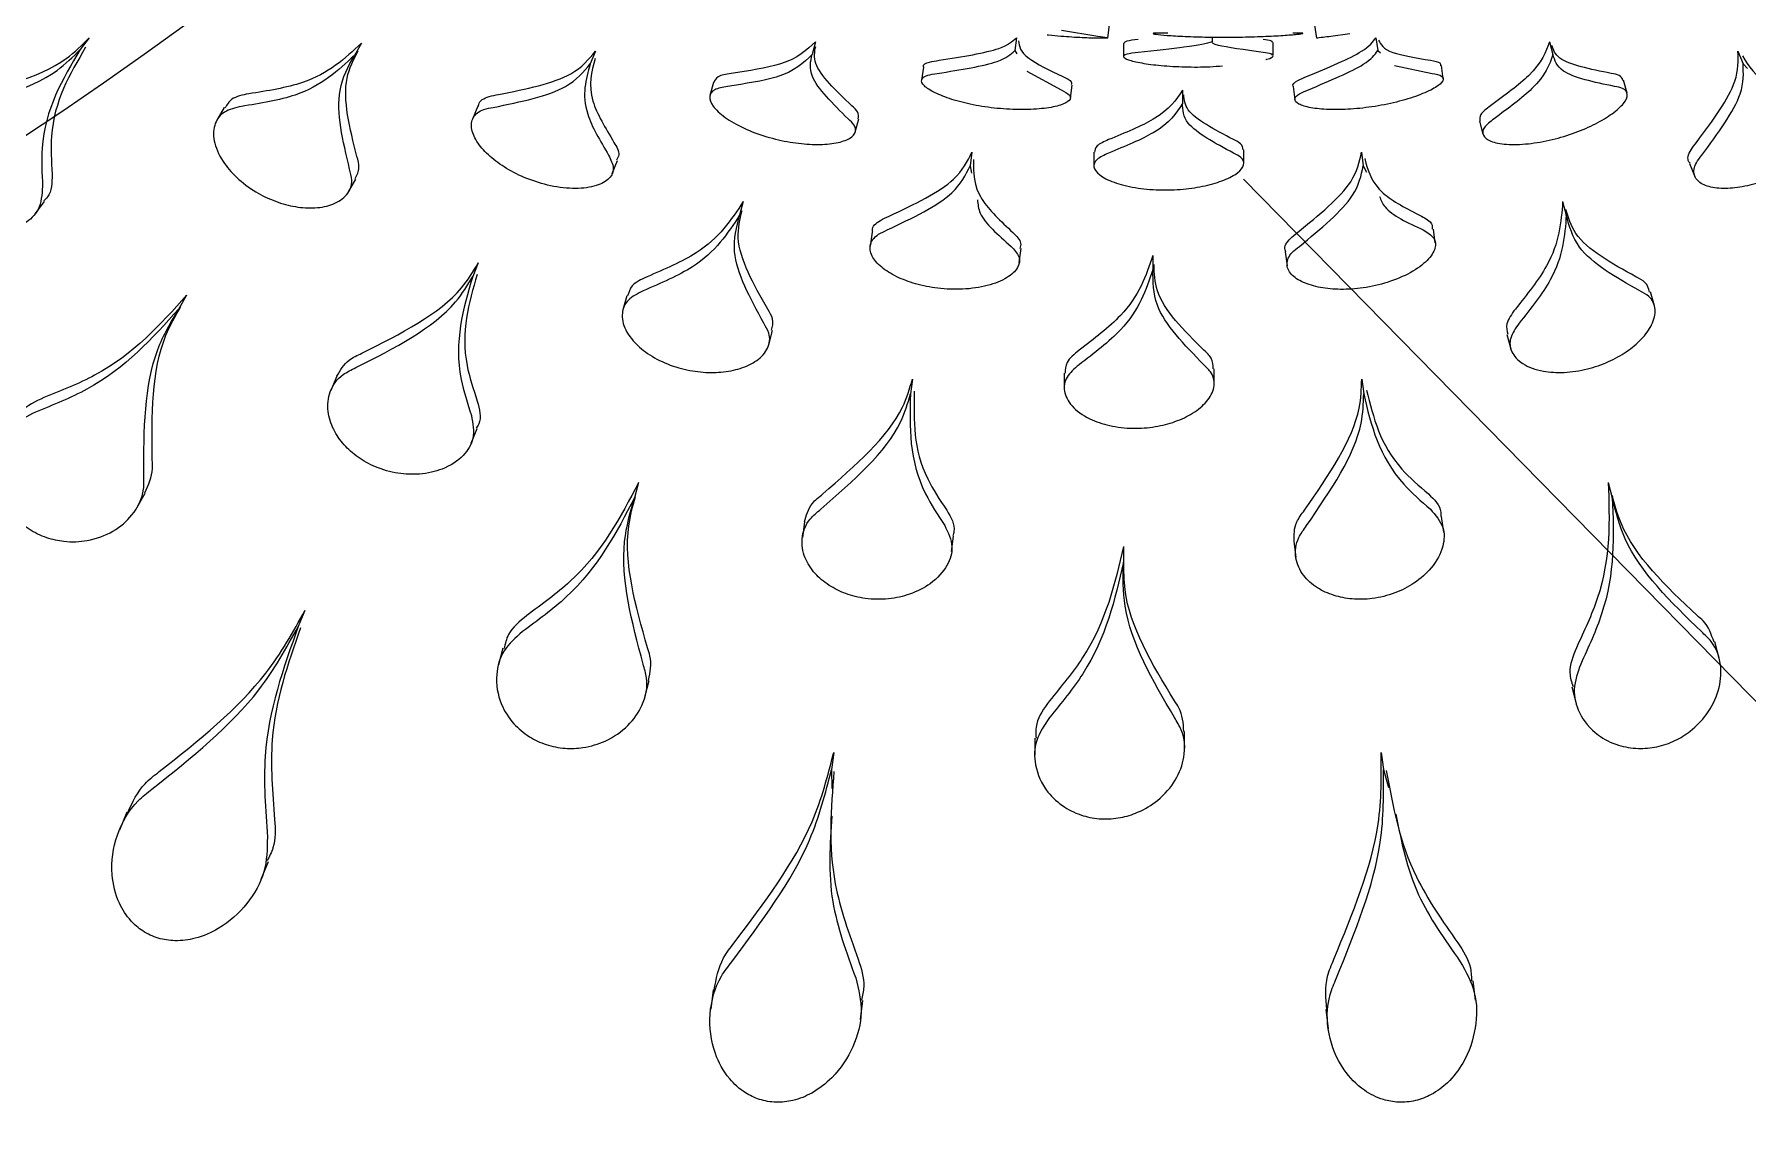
# Model space of a CAD drawing. Header units: millimetres. Extents: x 12325263 to 13848842, y -1463133 to 573208.
# Drawn here: x 12569517.42 to 12569539.27, y -847820.72 to -847806.75 of the extents above; entities that cross this region are included whole.
import ezdxf
from ezdxf.xclip import XClip

# ---------------------------------------------------------------- set-up
doc = ezdxf.new("R2010")
doc.units = ezdxf.units.MM
doc.header["$LTSCALE"] = 1000
doc.header["$XCLIPFRAME"] = 0
for name, color, linetype in [('fur202301', 252, 'Continuous'), ('WALL', 5, 'Continuous'), ('WALL-SHATCH', 8, 'Continuous'), ('建筑-楼板开洞', 251, 'Continuous')]:
    doc.layers.add(name, color=color, linetype=linetype)

# ---------------------------------------------------------------- blocks, each defined once
blk = doc.blocks.new('adgshg13-A$C7F010FC0')
at = {"layer": 'WALL-SHATCH'}
h = blk.add_hatch(color=256, dxfattribs=at)
h.dxf.hatch_style = 1
h.paths.add_polyline_path([(-60384.171, -16880.895), (-763.165, 197.479), (12587.619, -13153.304), (12587.619, -157996.02), (-162964.851, -188820.432), (-171262.381, -180522.901), (-171262.381, -31310.898), (-150707.191, -10755.708), (-131860.078, -7980.895), (-99162.381, -7980.895), (-99162.381, -4980.895), (-76620.428, -4980.895), (-70107.652, -16880.895)], flags=16)
h.paths.add_polyline_path([(-60091.229, -16380.895), (-646.877, 646.877), (12987.619, -12987.619), (12987.619, -158331.905), (-163100.584, -189250.384), (-171662.381, -180688.586), (-171662.381, -31145.213), (-150777.896, -10260.728), (-131896.687, -7480.895), (-99562.381, -7480.895), (-99562.381, -4580.895), (-76365.552, -4580.895), (-69907.506, -16380.895)])
blk = doc.blocks.new('A$C4C7A72D3')
at = {"layer": 'WALL', "color": 1}
blk.add_blockref('adgshg13-A$C7F010FC0', (210433.012, 205503.569), dxfattribs=at)
blk = doc.blocks.new('asdgag2019070515155847995')
at = {"color": 1}
for p, q in [((178.426, -418.08), (178.587, -418.014)), ((178.587, -418.014), (178.645, -417.957)), ((186.168, -418.318), (185.957, -418.375)), ((179.856, -418.698), (180.021, -418.629)), ((181.673, -419.143), (181.493, -419.192)), ((178.961, -419.492), (178.794, -419.537)), ((183.925, -419.733), (184.118, -419.681)), ((180.343, -420.314), (180.516, -420.268)), ((186.532, -420.199), (186.742, -420.142)), ((178.304, -420.482), (178.467, -420.438)), ((182.037, -421.024), (182.218, -420.976)), ((179.316, -421.375), (179.484, -421.33)), ((190.524, -421.424), (190.281, -421.456)), ((178.775, -421.836), (178.607, -421.858)), ((184.556, -421.831), (184.358, -421.857)), ((178.606, -422.457), (178.708, -421.977)), ((180.87, -421.938), (180.692, -421.962)), ((178.252, -422.694), (178.417, -422.672)), ((178.417, -422.672), (178.447, -422.638)), ((187.366, -422.628), (187.585, -422.599)), ((187.585, -422.599), (187.816, -422.534)), ((179.714, -422.879), (179.886, -422.856)), ((179.886, -422.856), (179.966, -422.814)), ((182.608, -422.876), (182.795, -422.851)), ((178.232, -423.268), (178.199, -423.028)), ((190.644, -423.335), (190.891, -423.303)), ((178.093, -423.476), (178.258, -423.454)), ((178.257, -423.449), (178.255, -423.45)), ((178.876, -423.75), (179.044, -423.728)), ((184.677, -423.742), (184.876, -423.716)), ((178.481, -424.003), (178.314, -424.003)), ((180.982, -423.851), (181.16, -423.827)), ((179.856, -424.38), (179.683, -424.38)), ((178.245, -424.783), (178.307, -424.783)), ((182.664, -424.757), (182.477, -424.757)), ((178.92, -425.161), (179.09, -425.161)), ((187.316, -425.134), (187.098, -425.134)), ((181.031, -425.538), (181.211, -425.538)), ((178.325, -425.913), (178.492, -425.913)), ((184.74, -425.915), (184.94, -425.915)), ((178.255, -426.112), (178.09, -426.09)), ((178.157, -426.702), (178.232, -426.24)), ((179.714, -426.291), (179.887, -426.291)), ((179.024, -426.59), (178.856, -426.568)), ((178.678, -427.144), (178.916, -426.708)), ((182.531, -426.668), (182.718, -426.668)), ((187.185, -427.045), (187.403, -427.045)), ((178.252, -427.278), (178.417, -427.299)), ((178.417, -427.299), (178.459, -427.275)), ((181.119, -427.243), (180.941, -427.22)), ((179.714, -427.847), (179.886, -427.87)), ((179.886, -427.87), (179.978, -427.85)), ((184.805, -428.105), (184.607, -428.079)), ((178.627, -428.465), (178.795, -428.487)), ((182.608, -428.605), (182.795, -428.629)), ((180.733, -429.119), (180.911, -429.143)), ((190.773, -429.267), (190.53, -429.235)), ((179.455, -429.333), (179.288, -429.288)), ((187.366, -429.608), (187.585, -429.636)), ((187.585, -429.636), (187.828, -429.634)), ((178.304, -429.839), (178.467, -429.883)), ((184.428, -429.982), (184.627, -430.008)), ((182.167, -430.436), (181.986, -430.387)), ((180.343, -430.762), (180.516, -430.808)), ((178.823, -431.141), (178.99, -431.186)), ((190.395, -431.144), (190.642, -431.176)), ((183.925, -432.097), (184.118, -432.149)), ((186.662, -432.015), (186.451, -431.959)), ((181.543, -432.247), (181.724, -432.295)), ((179.986, -432.432), (179.82, -432.363)), ((178.426, -432.646), (178.587, -432.712)), ((186.038, -433.826), (186.249, -433.883)), ((179.125, -434.144), (179.291, -434.212)), ((181.123, -434.139), (181.297, -434.211)), ((183.422, -434.23), (183.237, -434.154)), ((178.323, -435.63), (178.478, -435.719)), ((180.217, -435.793), (180.055, -435.7)), ((182.567, -435.944), (182.753, -436.021)), ((185.557, -436.35), (185.76, -436.434)), ((188.984, -436.908), (188.758, -436.814)), ((179.141, -437.379), (179.304, -437.472)), ((181.535, -437.858), (181.708, -437.958)), ((184.248, -438.495), (184.059, -438.385)), ((188.127, -438.621), (188.357, -438.716)), ((178.254, -439.1), (178.404, -439.215)), ((180.499, -439.791), (180.34, -439.67))]:
    blk.add_line(p, q, dxfattribs=at)
blk.add_open_spline([(141.688, -389.994), (141.522, -390.072), (140.258, -390.667), (138.035, -392.05), (135.059, -394.142), (132.291, -396.511), (129.736, -399.105), (127.418, -401.913), (125.353, -404.911), (123.557, -408.078), (122.043, -411.388), (120.824, -414.817), (119.908, -418.339), (119.302, -421.928), (119.011, -425.555), (119.038, -429.194), (119.381, -432.816), (120.038, -436.395), (121.004, -439.904), (122.272, -443.315), (123.833, -446.603), (125.674, -449.743), (127.781, -452.711), (130.139, -455.484), (132.73, -458.043), (135.533, -460.366), (138.529, -462.437), (141.693, -464.24), (145.003, -465.761), (148.432, -466.989), (151.956, -467.914), (155.546, -468.529), (159.177, -468.83), (162.821, -468.814), (166.449, -468.482), (170.034, -467.835), (173.55, -466.879), (176.969, -465.622), (180.266, -464.072), (183.415, -462.241), (186.392, -460.144), (189.176, -457.795), (191.744, -455.214), (194.078, -452.419), (196.159, -449.433), (197.973, -446.276), (199.504, -442.974), (200.742, -439.552), (201.678, -436.035), (202.303, -432.45), (202.614, -428.824), (202.608, -425.185), (202.285, -421.561), (201.648, -417.978), (200.7, -414.464), (199.451, -411.046), (197.909, -407.75), (196.085, -404.6), (193.994, -401.62), (191.651, -398.834), (189.074, -396.262), (186.285, -393.92), (183.295, -391.846), (180.783, -390.344), (179.228, -389.639), (178.777, -389.435)], degree=3, knots=[0, 0, 0, 0, 0.002464, 0.018712, 0.034959, 0.051206, 0.067452, 0.083698, 0.099943, 0.116187, 0.132431, 0.148674, 0.164917, 0.181159, 0.197401, 0.213642, 0.229884, 0.246125, 0.262366, 0.278608, 0.29485, 0.311092, 0.327334, 0.343577, 0.359821, 0.376065, 0.39231, 0.408556, 0.424802, 0.441049, 0.457296, 0.473544, 0.489792, 0.506041, 0.52229, 0.538538, 0.554787, 0.571035, 0.587284, 0.603532, 0.619779, 0.636026, 0.652272, 0.668518, 0.684763, 0.701007, 0.717251, 0.733494, 0.749737, 0.765979, 0.782221, 0.798462, 0.814704, 0.830945, 0.847186, 0.863428, 0.87967, 0.895912, 0.912154, 0.928397, 0.944641, 0.960885, 0.97713, 0.993376, 1, 1, 1, 1])
for points, knots in [([(142.472, -395.446), (142.364, -395.767), (141.931, -397.054), (141.704, -399.351), (141.761, -402.309), (142.343, -405.224), (143.39, -408.044), (144.99, -410.821), (147.247, -413.513), (150.185, -415.885), (153.531, -417.662), (156.753, -418.665), (159.558, -419.098), (162.063, -419.165), (164.425, -418.953), (166.865, -418.445), (169.484, -417.528), (172.236, -416.059), (174.866, -413.975), (177.05, -411.398), (178.556, -408.732), (179.476, -406.074), (179.899, -403.492), (179.94, -401.112), (179.681, -399.687), (179.563, -399.042)], [0, 0, 0, 0, 0.015214, 0.060977, 0.104986, 0.149309, 0.193678, 0.24012, 0.291901, 0.349755, 0.407596, 0.456922, 0.497367, 0.53196, 0.566718, 0.602097, 0.642973, 0.690731, 0.743898, 0.795877, 0.844688, 0.889455, 0.930669, 0.968591, 1, 1, 1, 1]), ([(179.141, -417.068), (179.156, -417.011), (179.187, -416.896), (179.313, -416.85), (179.485, -416.905), (179.688, -417.07), (179.883, -417.321), (180.035, -417.61), (180.133, -417.895), (180.178, -418.159), (180.174, -418.39), (180.116, -418.566), (180.006, -418.655), (179.876, -418.636), (179.784, -418.565), (179.751, -418.54)], [0, 0, 0, 0, 0.08269, 0.165294, 0.251568, 0.338712, 0.420978, 0.494896, 0.562755, 0.629952, 0.701267, 0.779413, 0.864084, 0.951518, 1, 1, 1, 1]), ([(178.484, -418.023), (178.616, -417.944), (178.847, -417.806), (178.937, -417.338), (178.976, -417.137)], [0, 0, 0, 0, 0.570351, 1, 1, 1, 1]), ([(179.587, -418.608), (179.308, -418.401), (178.849, -418.061), (178.546, -418.075), (178.426, -418.08)], [0, 0, 0, 0, 0.60682, 1, 1, 1, 1]), ([(179.751, -418.54), (179.472, -418.334), (179.011, -417.994), (178.706, -418.008), (178.587, -418.014)], [0, 0, 0, 0, 0.607146, 1, 1, 1, 1]), ([(186.239, -420.084), (186.347, -420.122), (186.561, -420.197), (186.88, -420.116), (187.131, -419.915), (187.279, -419.632), (187.326, -419.366), (187.304, -419.112), (187.224, -418.879), (187.083, -418.655), (186.864, -418.448), (186.575, -418.309), (186.249, -418.279), (185.99, -418.366), (185.867, -418.501), (185.826, -418.545)], [0, 0, 0, 0, 0.098479, 0.195709, 0.307327, 0.381692, 0.439818, 0.489234, 0.538746, 0.586653, 0.65371, 0.743395, 0.835237, 0.94536, 1, 1, 1, 1]), ([(185.826, -418.545), (185.448, -418.935), (184.918, -419.48), (184.296, -419.636), (184.118, -419.681)], [0, 0, 0, 0, 0.714656, 1, 1, 1, 1]), ([(185.96, -418.384), (185.863, -418.418), (185.734, -418.462), (185.642, -418.573), (185.62, -418.601)], [0, 0, 0, 0, 0.756393, 1, 1, 1, 1]), ([(179.853, -418.69), (179.847, -418.695), (179.805, -418.733), (179.709, -418.702), (179.619, -418.633), (179.587, -418.608)], [0, 0, 0, 0, 0.088414, 0.673919, 1, 1, 1, 1]), ([(185.62, -418.601), (185.245, -418.997), (184.77, -419.499), (184.21, -419.649), (184.091, -419.68)], [0, 0, 0, 0, 0.788116, 1, 1, 1, 1]), ([(181.496, -419.205), (181.451, -419.217), (181.37, -419.241), (181.322, -419.336), (181.301, -419.379)], [0, 0, 0, 0, 0.545731, 1, 1, 1, 1]), ([(181.893, -420.869), (181.957, -420.914), (182.084, -421.002), (182.265, -420.979), (182.418, -420.841), (182.511, -420.597), (182.531, -420.3), (182.487, -420.004), (182.39, -419.726), (182.257, -419.488), (182.092, -419.294), (181.903, -419.159), (181.709, -419.117), (181.561, -419.18), (181.503, -419.289), (181.48, -419.331)], [0, 0, 0, 0, 0.08588, 0.171606, 0.263059, 0.354641, 0.424296, 0.494216, 0.557553, 0.619915, 0.687434, 0.764042, 0.850534, 0.942861, 1, 1, 1, 1]), ([(181.301, -419.379), (181.13, -419.69), (180.883, -420.141), (180.546, -420.242), (180.441, -420.273)], [0, 0, 0, 0, 0.688831, 1, 1, 1, 1]), ([(181.48, -419.331), (181.307, -419.637), (181.03, -420.126), (180.656, -420.229), (180.516, -420.268)], [0, 0, 0, 0, 0.62675, 1, 1, 1, 1]), ([(178.874, -419.651), (178.819, -419.914), (178.726, -420.358), (178.542, -420.415), (178.467, -420.438)], [0, 0, 0, 0, 0.591664, 1, 1, 1, 1]), ([(178.796, -419.545), (178.772, -419.555), (178.728, -419.572), (178.714, -419.657), (178.707, -419.695)], [0, 0, 0, 0, 0.550748, 1, 1, 1, 1]), ([(179.287, -421.189), (179.325, -421.238), (179.401, -421.334), (179.501, -421.342), (179.578, -421.246), (179.618, -421.044), (179.613, -420.765), (179.559, -420.453), (179.467, -420.151), (179.35, -419.884), (179.218, -419.667), (179.085, -419.521), (178.971, -419.472), (178.898, -419.522), (178.881, -419.614), (178.874, -419.651)], [0, 0, 0, 0, 0.080152, 0.160279, 0.242458, 0.325711, 0.406895, 0.483426, 0.555818, 0.627239, 0.701086, 0.779244, 0.861237, 0.944484, 1, 1, 1, 1]), ([(184.118, -419.681), (184.599, -419.663), (185.271, -419.638), (186.024, -419.985), (186.239, -420.084)], [0, 0, 0, 0, 0.7143644, 1, 1, 1, 1]), ([(178.707, -419.695), (178.654, -419.963), (178.572, -420.373), (178.407, -420.432), (178.35, -420.452)], [0, 0, 0, 0, 0.65058, 1, 1, 1, 1]), ([(183.925, -419.733), (184.403, -419.716), (185.072, -419.692), (185.82, -420.04), (186.032, -420.139)], [0, 0, 0, 0, 0.716107, 1, 1, 1, 1]), ([(180.343, -420.314), (180.604, -420.334), (181.021, -420.366), (181.526, -420.768), (181.713, -420.917)], [0, 0, 0, 0, 0.628118, 1, 1, 1, 1]), ([(180.516, -420.268), (180.779, -420.287), (181.198, -420.319), (181.705, -420.72), (181.893, -420.869)], [0, 0, 0, 0, 0.628631, 1, 1, 1, 1]), ([(186.032, -420.139), (186.141, -420.182), (186.312, -420.251), (186.47, -420.201), (186.528, -420.182)], [0, 0, 0, 0, 0.630854, 1, 1, 1, 1]), ([(178.304, -420.482), (178.436, -420.529), (178.66, -420.608), (178.987, -421.052), (179.12, -421.234)], [0, 0, 0, 0, 0.591248, 1, 1, 1, 1]), ([(178.467, -420.438), (178.6, -420.485), (178.825, -420.564), (179.153, -421.008), (179.287, -421.189)], [0, 0, 0, 0, 0.591371, 1, 1, 1, 1]), ([(181.713, -420.917), (181.777, -420.964), (181.89, -421.047), (181.991, -421.024), (182.034, -421.014)], [0, 0, 0, 0, 0.566634, 1, 1, 1, 1]), ([(179.12, -421.234), (179.159, -421.284), (179.23, -421.378), (179.288, -421.371), (179.315, -421.368)], [0, 0, 0, 0, 0.539309, 1, 1, 1, 1]), ([(190.035, -421.619), (190.163, -421.548), (190.422, -421.403), (190.877, -421.405), (191.276, -421.534), (191.566, -421.751), (191.73, -421.968), (191.817, -422.189), (191.836, -422.405), (191.794, -422.635), (191.662, -422.89), (191.379, -423.157), (190.955, -423.324), (190.544, -423.325), (190.313, -423.228), (190.243, -423.199)], [0, 0, 0, 0, 0.1086374, 0.2193948, 0.3284505, 0.3953945, 0.4456827, 0.4855959, 0.5256513, 0.5631135, 0.6185077, 0.7015304, 0.8226565, 0.9465789, 1, 1, 1, 1]), ([(188.154, -422.439), (188.501, -422.372), (189.15, -422.245), (189.753, -421.818), (190.035, -421.619)], [0, 0, 0, 0, 0.534175, 1, 1, 1, 1]), ([(189.794, -421.651), (189.896, -421.584), (190.047, -421.483), (190.225, -421.477), (190.283, -421.475)], [0, 0, 0, 0, 0.673344, 1, 1, 1, 1]), ([(178.708, -421.977), (178.717, -421.93), (178.737, -421.836), (178.801, -421.827), (178.884, -421.919), (178.978, -422.114), (179.066, -422.386), (179.132, -422.701), (179.168, -423.018), (179.173, -423.305), (179.149, -423.539), (179.101, -423.694), (179.038, -423.747), (178.973, -423.696), (178.933, -423.597), (178.916, -423.556)], [0, 0, 0, 0, 0.078792, 0.157597, 0.237503, 0.318356, 0.39851, 0.476219, 0.551344, 0.625653, 0.701383, 0.779723, 0.860147, 0.940927, 1, 1, 1, 1]), ([(184.266, -422), (184.34, -421.935), (184.478, -421.814), (184.746, -421.825), (184.997, -421.954), (185.204, -422.182), (185.342, -422.448), (185.413, -422.729), (185.418, -423.002), (185.369, -423.245), (185.267, -423.462), (185.105, -423.64), (184.883, -423.737), (184.659, -423.715), (184.525, -423.616), (184.474, -423.58)], [0, 0, 0, 0, 0.104671, 0.195547, 0.296449, 0.373768, 0.437178, 0.500911, 0.557134, 0.612971, 0.675766, 0.750726, 0.840256, 0.940354, 1, 1, 1, 1]), ([(187.595, -422.563), (188.055, -422.478), (188.813, -422.338), (189.517, -421.845), (189.794, -421.651)], [0, 0, 0, 0, 0.606656, 1, 1, 1, 1]), ([(178.282, -422.66), (178.338, -422.634), (178.442, -422.586), (178.509, -422.184), (178.54, -421.999)], [0, 0, 0, 0, 0.539822, 1, 1, 1, 1]), ([(178.54, -421.999), (178.549, -421.948), (178.562, -421.869), (178.596, -421.871), (178.609, -421.872)], [0, 0, 0, 0, 0.641604, 1, 1, 1, 1]), ([(180.528, -422.115), (180.557, -422.059), (180.602, -421.975), (180.671, -421.976), (180.694, -421.976)], [0, 0, 0, 0, 0.665311, 1, 1, 1, 1]), ([(180.704, -422.091), (180.735, -422.04), (180.798, -421.938), (180.937, -421.926), (181.093, -422.024), (181.251, -422.237), (181.376, -422.53), (181.449, -422.848), (181.469, -423.149), (181.443, -423.415), (181.376, -423.637), (181.271, -423.792), (181.137, -423.848), (181.011, -423.796), (180.938, -423.704), (180.913, -423.671)], [0, 0, 0, 0, 0.08269, 0.165294, 0.251568, 0.338712, 0.420978, 0.494896, 0.562755, 0.629952, 0.701267, 0.779413, 0.864084, 0.951518, 1, 1, 1, 1]), ([(182.746, -422.814), (183.095, -422.728), (183.565, -422.612), (183.966, -422.146), (184.07, -422.026)], [0, 0, 0, 0, 0.742598, 1, 1, 1, 1]), ([(182.795, -422.851), (183.194, -422.756), (183.715, -422.63), (184.161, -422.12), (184.266, -422)], [0, 0, 0, 0, 0.7651451, 1, 1, 1, 1]), ([(184.07, -422.026), (184.141, -421.952), (184.227, -421.861), (184.34, -421.868), (184.359, -421.869)], [0, 0, 0, 0, 0.826344, 1, 1, 1, 1]), ([(179.794, -422.837), (179.946, -422.796), (180.216, -422.724), (180.433, -422.299), (180.528, -422.115)], [0, 0, 0, 0, 0.5673543, 1, 1, 1, 1]), ([(180.276, -422.649), (180.322, -422.631), (180.482, -422.567), (180.612, -422.29), (180.704, -422.091)], [0, 0, 0, 0, 0.2843753, 1, 1, 1, 1]), ([(178.748, -423.578), (178.633, -423.301), (178.435, -422.827), (178.306, -422.733), (178.252, -422.694)], [0, 0, 0, 0, 0.583115, 1, 1, 1, 1]), ([(178.916, -423.556), (178.8, -423.279), (178.601, -422.805), (178.471, -422.711), (178.417, -422.672)], [0, 0, 0, 0, 0.5831727, 1, 1, 1, 1]), ([(190.003, -423.23), (189.419, -422.99), (188.512, -422.617), (187.668, -422.625), (187.366, -422.628)], [0, 0, 0, 0, 0.6431503, 1, 1, 1, 1]), ([(190.243, -423.199), (189.657, -422.96), (188.743, -422.588), (187.891, -422.596), (187.585, -422.599)], [0, 0, 0, 0, 0.640533, 1, 1, 1, 1]), ([(180.736, -423.694), (180.513, -423.421), (180.146, -422.972), (179.836, -422.905), (179.714, -422.879)], [0, 0, 0, 0, 0.60682, 1, 1, 1, 1]), ([(180.913, -423.671), (180.689, -423.398), (180.32, -422.949), (180.009, -422.883), (179.886, -422.856)], [0, 0, 0, 0, 0.607146, 1, 1, 1, 1]), ([(184.278, -423.605), (183.831, -423.297), (183.249, -422.896), (182.729, -422.88), (182.608, -422.876)], [0, 0, 0, 0, 0.766762, 1, 1, 1, 1]), ([(184.474, -423.58), (184.026, -423.272), (183.44, -422.871), (182.918, -422.855), (182.795, -422.851)], [0, 0, 0, 0, 0.765523, 1, 1, 1, 1]), ([(178.255, -423.45), (178.252, -423.43), (178.247, -423.398), (178.236, -423.304), (178.232, -423.268)], [0, 0, 0, 0, 0.625764, 1, 1, 1, 1]), ([(190.643, -423.322), (190.501, -423.334), (190.285, -423.353), (190.075, -423.262), (190.003, -423.23)], [0, 0, 0, 0, 0.653021, 1, 1, 1, 1]), ([(178.875, -423.745), (178.873, -423.747), (178.85, -423.768), (178.805, -423.713), (178.765, -423.618), (178.748, -423.578)], [0, 0, 0, 0, 0.056038, 0.601056, 1, 1, 1, 1]), ([(178.193, -425.348), (178.193, -425.404), (178.192, -425.514), (178.199, -425.553), (178.211, -425.488), (178.226, -425.319), (178.24, -425.067), (178.247, -424.761), (178.246, -424.434), (178.237, -424.124), (178.223, -423.866), (178.208, -423.687), (178.197, -423.61), (178.192, -423.636), (178.193, -423.719), (178.193, -423.755)], [0, 0, 0, 0, 0.078134, 0.156328, 0.234519, 0.312833, 0.391262, 0.469619, 0.547767, 0.625817, 0.704, 0.782382, 0.860802, 0.93909, 1, 1, 1, 1]), ([(180.981, -423.842), (180.974, -423.846), (180.921, -423.872), (180.833, -423.816), (180.761, -423.726), (180.736, -423.694)], [0, 0, 0, 0, 0.093776, 0.675837, 1, 1, 1, 1]), ([(184.676, -423.739), (184.593, -423.739), (184.457, -423.741), (184.328, -423.643), (184.278, -423.605)], [0, 0, 0, 0, 0.616376, 1, 1, 1, 1]), ([(178.314, -424.012), (178.306, -424.014), (178.289, -424.017), (178.28, -424.094), (178.275, -424.133)], [0, 0, 0, 0, 0.500813, 1, 1, 1, 1]), ([(178.481, -424.012), (178.473, -424.014), (178.456, -424.017), (178.446, -424.094), (178.441, -424.133)], [0, 0, 0, 0, 0.500987, 1, 1, 1, 1]), ([(178.53, -424.1), (178.529, -424.095), (178.514, -424.028), (178.5, -424.016), (178.488, -424.005)], [0, 0, 0, 0, 0.082448, 1, 1, 1, 1]), ([(178.441, -424.133), (178.408, -424.367), (178.351, -424.772), (178.32, -424.78), (178.307, -424.783)], [0, 0, 0, 0, 0.577581, 1, 1, 1, 1]), ([(179.683, -424.389), (179.656, -424.392), (179.607, -424.397), (179.569, -424.475), (179.552, -424.51)], [0, 0, 0, 0, 0.549157, 1, 1, 1, 1]), ([(179.724, -426.103), (179.75, -426.159), (179.802, -426.272), (179.901, -426.307), (180.004, -426.235), (180.1, -426.05), (180.169, -425.78), (180.2, -425.465), (180.189, -425.15), (180.143, -424.86), (180.069, -424.617), (179.975, -424.441), (179.872, -424.363), (179.785, -424.392), (179.742, -424.476), (179.724, -424.51)], [0, 0, 0, 0, 0.080152, 0.160279, 0.242458, 0.325711, 0.406895, 0.483426, 0.555818, 0.627239, 0.701086, 0.779244, 0.861237, 0.944484, 1, 1, 1, 1]), ([(178.441, -425.725), (178.448, -425.781), (178.461, -425.892), (178.494, -425.93), (178.534, -425.865), (178.576, -425.695), (178.61, -425.441), (178.627, -425.135), (178.627, -424.856), (178.615, -424.704), (178.611, -424.651)], [0, 0, 0, 0, 0.13243, 0.264936, 0.398043, 0.532171, 0.666447, 0.799343, 0.930273, 1, 1, 1, 1]), ([(179.552, -424.51), (179.424, -424.754), (179.229, -425.127), (179.043, -425.139), (178.979, -425.144)], [0, 0, 0, 0, 0.65288, 1, 1, 1, 1]), ([(179.724, -424.51), (179.596, -424.749), (179.379, -425.152), (179.173, -425.158), (179.09, -425.161)], [0, 0, 0, 0, 0.591664, 1, 1, 1, 1]), ([(178.307, -424.783), (178.327, -424.861), (178.361, -424.995), (178.417, -425.508), (178.441, -425.725)], [0, 0, 0, 0, 0.577503, 1, 1, 1, 1]), ([(182.237, -424.887), (181.984, -425.143), (181.619, -425.512), (181.256, -425.521), (181.144, -425.524)], [0, 0, 0, 0, 0.69127, 1, 1, 1, 1]), ([(182.423, -424.887), (182.168, -425.138), (181.763, -425.537), (181.361, -425.538), (181.211, -425.538)], [0, 0, 0, 0, 0.62675, 1, 1, 1, 1]), ([(182.477, -424.771), (182.429, -424.771), (182.343, -424.772), (182.27, -424.851), (182.237, -424.887)], [0, 0, 0, 0, 0.544107, 1, 1, 1, 1]), ([(182.423, -426.48), (182.474, -426.539), (182.577, -426.658), (182.763, -426.684), (182.952, -426.591), (183.108, -426.379), (183.207, -426.097), (183.242, -425.801), (183.22, -425.507), (183.151, -425.242), (183.04, -425.012), (182.888, -424.832), (182.708, -424.741), (182.544, -424.763), (182.456, -424.853), (182.423, -424.887)], [0, 0, 0, 0, 0.08588, 0.171606, 0.263059, 0.354641, 0.424296, 0.494216, 0.557553, 0.619915, 0.687434, 0.764042, 0.850534, 0.942861, 1, 1, 1, 1]), ([(186.922, -426.857), (187.018, -426.922), (187.209, -427.051), (187.543, -427.055), (187.843, -426.927), (188.062, -426.692), (188.179, -426.447), (188.224, -426.196), (188.207, -425.951), (188.127, -425.698), (187.967, -425.441), (187.72, -425.231), (187.408, -425.118), (187.13, -425.134), (186.974, -425.232), (186.922, -425.264)], [0, 0, 0, 0, 0.098479, 0.195709, 0.307327, 0.381692, 0.439818, 0.489234, 0.538746, 0.586653, 0.65371, 0.743395, 0.835237, 0.94536, 1, 1, 1, 1]), ([(178.92, -425.161), (179.044, -425.241), (179.254, -425.377), (179.466, -425.892), (179.552, -426.103)], [0, 0, 0, 0, 0.591248, 1, 1, 1, 1]), ([(179.09, -425.161), (179.214, -425.241), (179.425, -425.377), (179.637, -425.892), (179.724, -426.103)], [0, 0, 0, 0, 0.591371, 1, 1, 1, 1]), ([(186.708, -425.264), (186.235, -425.549), (185.637, -425.91), (185.047, -425.908), (184.924, -425.908)], [0, 0, 0, 0, 0.790906, 1, 1, 1, 1]), ([(186.922, -425.264), (186.447, -425.542), (185.782, -425.93), (185.127, -425.918), (184.94, -425.915)], [0, 0, 0, 0, 0.714656, 1, 1, 1, 1]), ([(187.098, -425.144), (186.994, -425.151), (186.857, -425.161), (186.737, -425.244), (186.708, -425.264)], [0, 0, 0, 0, 0.755529, 1, 1, 1, 1]), ([(181.031, -425.538), (181.287, -425.626), (181.695, -425.766), (182.09, -426.287), (182.237, -426.48)], [0, 0, 0, 0, 0.628118, 1, 1, 1, 1]), ([(181.211, -425.538), (181.468, -425.626), (181.878, -425.767), (182.275, -426.287), (182.423, -426.48)], [0, 0, 0, 0, 0.628631, 1, 1, 1, 1]), ([(178.275, -425.725), (178.281, -425.783), (178.293, -425.891), (178.315, -425.903), (178.325, -425.908)], [0, 0, 0, 0, 0.527354, 1, 1, 1, 1]), ([(184.74, -425.915), (185.216, -426.024), (185.881, -426.175), (186.525, -426.706), (186.708, -426.857)], [0, 0, 0, 0, 0.716107, 1, 1, 1, 1]), ([(184.94, -425.915), (185.419, -426.023), (186.088, -426.175), (186.737, -426.706), (186.922, -426.857)], [0, 0, 0, 0, 0.714364, 1, 1, 1, 1]), ([(178.255, -426.112), (178.257, -426.124), (178.261, -426.148), (178.26, -426.315), (178.247, -426.561), (178.232, -426.767), (178.218, -426.881), (178.218, -426.887)], [0, 0, 0, 0, 0.245731, 0.491589, 0.738074, 0.984815, 1, 1, 1, 1]), ([(178.232, -426.24), (178.239, -426.195), (178.249, -426.121), (178.253, -426.115), (178.255, -426.112)], [0, 0, 0, 0, 0.625691, 1, 1, 1, 1]), ([(179.552, -426.103), (179.578, -426.161), (179.625, -426.271), (179.686, -426.28), (179.714, -426.284)], [0, 0, 0, 0, 0.537726, 1, 1, 1, 1]), ([(178.916, -426.708), (178.939, -426.665), (178.984, -426.579), (179.053, -426.588), (179.114, -426.699), (179.158, -426.912), (179.175, -427.198), (179.159, -427.52), (179.112, -427.835), (179.04, -428.114), (178.954, -428.332), (178.863, -428.47), (178.784, -428.504), (178.73, -428.437), (178.714, -428.331), (178.708, -428.287)], [0, 0, 0, 0, 0.078792, 0.157597, 0.237503, 0.318356, 0.39851, 0.476219, 0.551344, 0.625653, 0.701383, 0.779723, 0.860147, 0.940927, 1, 1, 1, 1]), ([(178.748, -426.686), (178.771, -426.639), (178.807, -426.566), (178.842, -426.577), (178.854, -426.581)], [0, 0, 0, 0, 0.641604, 1, 1, 1, 1]), ([(182.237, -426.48), (182.288, -426.542), (182.378, -426.652), (182.484, -426.656), (182.531, -426.657)], [0, 0, 0, 0, 0.56495, 1, 1, 1, 1]), ([(178.293, -427.253), (178.361, -427.243), (178.486, -427.226), (178.666, -426.856), (178.748, -426.686)], [0, 0, 0, 0, 0.539822, 1, 1, 1, 1]), ([(186.708, -426.857), (186.803, -426.927), (186.955, -427.038), (187.123, -427.031), (187.185, -427.028)], [0, 0, 0, 0, 0.628944, 1, 1, 1, 1]), ([(178.54, -428.265), (178.494, -427.967), (178.413, -427.456), (178.3, -427.33), (178.252, -427.278)], [0, 0, 0, 0, 0.583115, 1, 1, 1, 1]), ([(178.708, -428.287), (178.66, -427.989), (178.58, -427.478), (178.465, -427.352), (178.417, -427.299)], [0, 0, 0, 0, 0.583173, 1, 1, 1, 1]), ([(180.913, -427.347), (180.957, -427.306), (181.047, -427.223), (181.189, -427.249), (181.32, -427.385), (181.42, -427.631), (181.468, -427.947), (181.457, -428.274), (181.397, -428.569), (181.302, -428.819), (181.177, -429.015), (181.031, -429.138), (180.882, -429.157), (180.77, -429.074), (180.722, -428.965), (180.704, -428.926)], [0, 0, 0, 0, 0.08269, 0.165294, 0.251568, 0.338712, 0.420978, 0.494896, 0.562755, 0.629952, 0.701267, 0.779413, 0.864084, 0.951518, 1, 1, 1, 1]), ([(180.736, -427.324), (180.78, -427.278), (180.848, -427.209), (180.916, -427.228), (180.939, -427.234)], [0, 0, 0, 0, 0.665311, 1, 1, 1, 1]), ([(179.806, -427.827), (179.971, -427.828), (180.262, -427.83), (180.593, -427.477), (180.736, -427.324)], [0, 0, 0, 0, 0.5673543, 1, 1, 1, 1]), ([(180.321, -427.775), (180.376, -427.77), (180.559, -427.751), (180.767, -427.513), (180.913, -427.347)], [0, 0, 0, 0, 0.3012421, 1, 1, 1, 1]), ([(180.528, -428.903), (180.376, -428.581), (180.126, -428.051), (179.83, -427.905), (179.714, -427.847)], [0, 0, 0, 0, 0.60682, 1, 1, 1, 1]), ([(180.704, -428.926), (180.551, -428.604), (180.3, -428.074), (180.003, -427.927), (179.886, -427.87)], [0, 0, 0, 0, 0.607146, 1, 1, 1, 1]), ([(182.761, -428.581), (183.129, -428.589), (183.625, -428.6), (184.144, -428.256), (184.278, -428.167)], [0, 0, 0, 0, 0.742598, 1, 1, 1, 1]), ([(184.474, -428.193), (184.565, -428.149), (184.733, -428.068), (184.994, -428.149), (185.207, -428.338), (185.352, -428.613), (185.418, -428.905), (185.415, -429.196), (185.348, -429.46), (185.236, -429.682), (185.079, -429.865), (184.872, -429.995), (184.629, -430.031), (184.414, -429.951), (184.306, -429.821), (184.266, -429.772)], [0, 0, 0, 0, 0.104671, 0.195547, 0.296449, 0.373768, 0.437178, 0.500911, 0.557134, 0.612971, 0.675766, 0.750726, 0.840256, 0.940354, 1, 1, 1, 1]), ([(184.278, -428.167), (184.368, -428.113), (184.477, -428.049), (184.586, -428.084), (184.605, -428.09)], [0, 0, 0, 0, 0.826344, 1, 1, 1, 1]), ([(178.628, -428.46), (178.625, -428.461), (178.596, -428.476), (178.563, -428.41), (178.547, -428.308), (178.54, -428.265)], [0, 0, 0, 0, 0.056038, 0.601056, 1, 1, 1, 1]), ([(182.795, -428.629), (183.215, -428.641), (183.765, -428.657), (184.339, -428.281), (184.474, -428.193)], [0, 0, 0, 0, 0.765145, 1, 1, 1, 1]), ([(184.07, -429.746), (183.709, -429.332), (183.238, -428.792), (182.727, -428.64), (182.608, -428.605)], [0, 0, 0, 0, 0.766762, 1, 1, 1, 1]), ([(184.266, -429.772), (183.904, -429.358), (183.43, -428.817), (182.916, -428.665), (182.795, -428.629)], [0, 0, 0, 0, 0.7655235, 1, 1, 1, 1]), ([(180.734, -429.111), (180.726, -429.113), (180.666, -429.124), (180.593, -429.047), (180.545, -428.941), (180.528, -428.903)], [0, 0, 0, 0, 0.093776, 0.675837, 1, 1, 1, 1]), ([(190.003, -429.297), (190.12, -429.258), (190.293, -429.2), (190.47, -429.241), (190.527, -429.254)], [0, 0, 0, 0, 0.673344, 1, 1, 1, 1]), ([(190.243, -429.328), (190.387, -429.292), (190.679, -429.22), (191.123, -429.34), (191.48, -429.569), (191.706, -429.854), (191.811, -430.106), (191.838, -430.342), (191.801, -430.556), (191.699, -430.766), (191.503, -430.979), (191.157, -431.162), (190.699, -431.214), (190.297, -431.108), (190.095, -430.954), (190.035, -430.907)], [0, 0, 0, 0, 0.108637, 0.219395, 0.32845, 0.395395, 0.445683, 0.485596, 0.525651, 0.563113, 0.618508, 0.70153, 0.822656, 0.946579, 1, 1, 1, 1]), ([(179.12, -429.379), (178.927, -429.58), (178.629, -429.889), (178.434, -429.851), (178.366, -429.838)], [0, 0, 0, 0, 0.65058, 1, 1, 1, 1]), ([(179.287, -429.423), (179.094, -429.62), (178.768, -429.952), (178.554, -429.903), (178.467, -429.883)], [0, 0, 0, 0, 0.591664, 1, 1, 1, 1]), ([(178.874, -430.962), (178.885, -431.023), (178.909, -431.146), (179, -431.206), (179.123, -431.163), (179.268, -431.01), (179.408, -430.767), (179.519, -430.471), (179.59, -430.164), (179.62, -429.873), (179.608, -429.618), (179.558, -429.423), (179.475, -429.321), (179.379, -429.326), (179.313, -429.395), (179.287, -429.423)], [0, 0, 0, 0, 0.080152, 0.160279, 0.242458, 0.325711, 0.406895, 0.483426, 0.555818, 0.627239, 0.701086, 0.779244, 0.861237, 0.944484, 1, 1, 1, 1]), ([(179.285, -429.296), (179.257, -429.292), (179.206, -429.284), (179.147, -429.349), (179.12, -429.379)], [0, 0, 0, 0, 0.550748, 1, 1, 1, 1]), ([(187.608, -429.605), (188.081, -429.643), (188.862, -429.705), (189.681, -429.412), (190.003, -429.297)], [0, 0, 0, 0, 0.606656, 1, 1, 1, 1]), ([(188.179, -429.63), (188.539, -429.656), (189.211, -429.703), (189.916, -429.447), (190.243, -429.328)], [0, 0, 0, 0, 0.5353964, 1, 1, 1, 1]), ([(189.794, -430.876), (189.285, -430.492), (188.494, -429.896), (187.663, -429.683), (187.366, -429.608)], [0, 0, 0, 0, 0.64315, 1, 1, 1, 1]), ([(190.035, -430.907), (189.523, -430.525), (188.724, -429.927), (187.886, -429.713), (187.585, -429.636)], [0, 0, 0, 0, 0.640533, 1, 1, 1, 1]), ([(178.304, -429.839), (178.41, -429.95), (178.591, -430.137), (178.674, -430.691), (178.707, -430.917)], [0, 0, 0, 0, 0.591248, 1, 1, 1, 1]), ([(178.467, -429.883), (178.574, -429.994), (178.756, -430.181), (178.839, -430.735), (178.874, -430.962)], [0, 0, 0, 0, 0.5913712, 1, 1, 1, 1]), ([(184.428, -429.979), (184.345, -429.958), (184.211, -429.924), (184.109, -429.795), (184.07, -429.746)], [0, 0, 0, 0, 0.616376, 1, 1, 1, 1]), ([(181.713, -430.45), (181.396, -430.63), (180.934, -430.892), (180.569, -430.804), (180.455, -430.777)], [0, 0, 0, 0, 0.688831, 1, 1, 1, 1]), ([(181.893, -430.498), (181.575, -430.673), (181.068, -430.952), (180.666, -430.847), (180.516, -430.808)], [0, 0, 0, 0, 0.62675, 1, 1, 1, 1]), ([(181.48, -432.036), (181.516, -432.107), (181.588, -432.249), (181.766, -432.322), (181.977, -432.282), (182.186, -432.118), (182.357, -431.872), (182.469, -431.595), (182.523, -431.305), (182.524, -431.032), (182.473, -430.78), (182.37, -430.567), (182.214, -430.431), (182.045, -430.41), (181.935, -430.474), (181.893, -430.498)], [0, 0, 0, 0, 0.08588, 0.171606, 0.263059, 0.354641, 0.424296, 0.494216, 0.557553, 0.619915, 0.687434, 0.764042, 0.850534, 0.942861, 1, 1, 1, 1]), ([(181.983, -430.4), (181.936, -430.388), (181.849, -430.366), (181.756, -430.424), (181.713, -430.45)], [0, 0, 0, 0, 0.545731, 1, 1, 1, 1]), ([(180.343, -430.762), (180.575, -430.914), (180.946, -431.157), (181.204, -431.763), (181.301, -431.988)], [0, 0, 0, 0, 0.628118, 1, 1, 1, 1]), ([(180.516, -430.808), (180.75, -430.961), (181.123, -431.204), (181.383, -431.811), (181.48, -432.036)], [0, 0, 0, 0, 0.628631, 1, 1, 1, 1]), ([(178.707, -430.917), (178.718, -430.981), (178.738, -431.098), (178.797, -431.123), (178.824, -431.135)], [0, 0, 0, 0, 0.539309, 1, 1, 1, 1]), ([(190.397, -431.131), (190.255, -431.106), (190.038, -431.068), (189.857, -430.925), (189.794, -430.876)], [0, 0, 0, 0, 0.653021, 1, 1, 1, 1]), ([(181.301, -431.988), (181.335, -432.062), (181.396, -432.191), (181.501, -432.223), (181.546, -432.236)], [0, 0, 0, 0, 0.566634, 1, 1, 1, 1]), ([(183.925, -432.097), (184.366, -432.327), (184.983, -432.647), (185.479, -433.328), (185.62, -433.521)], [0, 0, 0, 0, 0.7161073, 1, 1, 1, 1]), ([(186.032, -431.983), (185.493, -432.134), (184.809, -432.327), (184.225, -432.17), (184.102, -432.137)], [0, 0, 0, 0, 0.788116, 1, 1, 1, 1]), ([(186.239, -432.038), (185.7, -432.182), (184.945, -432.383), (184.302, -432.201), (184.118, -432.149)], [0, 0, 0, 0, 0.714656, 1, 1, 1, 1]), ([(185.826, -433.576), (185.904, -433.664), (186.058, -433.838), (186.386, -433.93), (186.713, -433.884), (186.989, -433.714), (187.167, -433.508), (187.276, -433.277), (187.323, -433.035), (187.311, -432.771), (187.22, -432.48), (187.032, -432.214), (186.754, -432.023), (186.477, -431.966), (186.298, -432.02), (186.239, -432.038)], [0, 0, 0, 0, 0.098479, 0.195709, 0.307327, 0.381692, 0.439818, 0.489234, 0.538746, 0.586653, 0.65371, 0.743395, 0.835237, 0.94536, 1, 1, 1, 1]), ([(186.448, -431.968), (186.344, -431.948), (186.206, -431.921), (186.066, -431.971), (186.032, -431.983)], [0, 0, 0, 0, 0.756393, 1, 1, 1, 1]), ([(184.118, -432.149), (184.562, -432.378), (185.183, -432.699), (185.683, -433.382), (185.826, -433.576)], [0, 0, 0, 0, 0.7143644, 1, 1, 1, 1]), ([(178.517, -432.65), (178.685, -432.696), (178.98, -432.775), (179.404, -432.519), (179.587, -432.41)], [0, 0, 0, 0, 0.570351, 1, 1, 1, 1]), ([(178.587, -432.712), (178.782, -432.768), (179.105, -432.86), (179.569, -432.585), (179.751, -432.478)], [0, 0, 0, 0, 0.607749, 1, 1, 1, 1]), ([(179.751, -432.478), (179.807, -432.45), (179.918, -432.394), (180.053, -432.456), (180.149, -432.621), (180.186, -432.886), (180.153, -433.204), (180.058, -433.516), (179.924, -433.786), (179.764, -434.003), (179.59, -434.159), (179.413, -434.24), (179.26, -434.219), (179.169, -434.109), (179.148, -433.991), (179.141, -433.949)], [0, 0, 0, 0, 0.08269, 0.165294, 0.251568, 0.338712, 0.420978, 0.494896, 0.562755, 0.629952, 0.701267, 0.779413, 0.864084, 0.951518, 1, 1, 1, 1]), ([(179.587, -432.41), (179.643, -432.377), (179.729, -432.328), (179.793, -432.364), (179.814, -432.376)], [0, 0, 0, 0, 0.660602, 1, 1, 1, 1]), ([(178.976, -433.881), (178.906, -433.53), (178.79, -432.952), (178.529, -432.732), (178.426, -432.646)], [0, 0, 0, 0, 0.60682, 1, 1, 1, 1]), ([(179.141, -433.949), (179.069, -433.598), (178.952, -433.019), (178.69, -432.799), (178.587, -432.712)], [0, 0, 0, 0, 0.6071457, 1, 1, 1, 1]), ([(185.62, -433.521), (185.695, -433.613), (185.815, -433.76), (185.981, -433.797), (186.043, -433.81)], [0, 0, 0, 0, 0.630854, 1, 1, 1, 1]), ([(179.128, -434.136), (179.12, -434.136), (179.058, -434.131), (179.005, -434.038), (178.984, -433.922), (178.976, -433.881)], [0, 0, 0, 0, 0.088414, 0.673919, 1, 1, 1, 1]), ([(182.277, -435.624), (182.026, -435.129), (181.7, -434.484), (181.232, -434.204), (181.123, -434.139)], [0, 0, 0, 0, 0.766762, 1, 1, 1, 1]), ([(181.27, -434.155), (181.636, -434.26), (182.128, -434.402), (182.733, -434.203), (182.887, -434.152)], [0, 0, 0, 0, 0.7443757, 1, 1, 1, 1]), ([(182.46, -435.699), (182.208, -435.205), (181.878, -434.558), (181.408, -434.277), (181.297, -434.211)], [0, 0, 0, 0, 0.765523, 1, 1, 1, 1]), ([(181.297, -434.211), (181.71, -434.332), (182.25, -434.491), (182.915, -434.278), (183.07, -434.228)], [0, 0, 0, 0, 0.7651451, 1, 1, 1, 1]), ([(183.07, -434.228), (183.171, -434.209), (183.358, -434.175), (183.595, -434.321), (183.756, -434.56), (183.827, -434.863), (183.818, -435.163), (183.74, -435.443), (183.607, -435.681), (183.44, -435.866), (183.237, -436.002), (183.001, -436.073), (182.752, -436.044), (182.56, -435.911), (182.487, -435.757), (182.46, -435.699)], [0, 0, 0, 0, 0.104671, 0.195547, 0.296449, 0.373768, 0.437178, 0.500911, 0.557134, 0.612971, 0.675766, 0.750726, 0.840256, 0.940354, 1, 1, 1, 1]), ([(182.887, -434.152), (182.99, -434.124), (183.115, -434.09), (183.214, -434.153), (183.232, -434.165)], [0, 0, 0, 0, 0.820411, 1, 1, 1, 1]), ([(178.323, -435.63), (178.517, -435.838), (178.826, -436.17), (178.93, -436.824), (178.968, -437.067)], [0, 0, 0, 0, 0.628118, 1, 1, 1, 1]), ([(179.766, -435.688), (179.405, -435.778), (178.876, -435.911), (178.53, -435.728), (178.42, -435.67)], [0, 0, 0, 0, 0.6817756, 1, 1, 1, 1]), ([(179.927, -435.78), (179.567, -435.866), (178.992, -436.003), (178.618, -435.796), (178.478, -435.719)], [0, 0, 0, 0, 0.6267504, 1, 1, 1, 1]), ([(178.478, -435.719), (178.674, -435.929), (178.984, -436.262), (179.09, -436.917), (179.129, -437.16)], [0, 0, 0, 0, 0.628631, 1, 1, 1, 1]), ([(179.129, -437.16), (179.147, -437.238), (179.183, -437.393), (179.341, -437.511), (179.56, -437.527), (179.808, -437.424), (180.039, -437.23), (180.22, -436.992), (180.347, -436.726), (180.417, -436.461), (180.431, -436.205), (180.382, -435.972), (180.263, -435.8), (180.1, -435.735), (179.975, -435.768), (179.927, -435.78)], [0, 0, 0, 0, 0.08588, 0.171606, 0.263059, 0.354641, 0.424296, 0.494216, 0.557553, 0.619915, 0.687434, 0.764042, 0.850534, 0.942861, 1, 1, 1, 1]), ([(180.049, -435.711), (180.004, -435.687), (179.922, -435.642), (179.815, -435.673), (179.766, -435.688)], [0, 0, 0, 0, 0.550428, 1, 1, 1, 1]), ([(182.569, -435.941), (182.494, -435.899), (182.371, -435.831), (182.303, -435.682), (182.277, -435.624)], [0, 0, 0, 0, 0.614128, 1, 1, 1, 1]), ([(187.611, -438.207), (187.212, -437.704), (186.59, -436.922), (185.829, -436.5), (185.557, -436.35)], [0, 0, 0, 0, 0.64315, 1, 1, 1, 1]), ([(187.835, -438.3), (187.433, -437.797), (186.804, -437.012), (186.036, -436.587), (185.76, -436.434)], [0, 0, 0, 0, 0.640533, 1, 1, 1, 1]), ([(185.76, -436.434), (186.293, -436.625), (187.124, -436.923), (188.096, -436.853), (188.446, -436.828)], [0, 0, 0, 0, 0.640538, 1, 1, 1, 1]), ([(185.778, -436.406), (186.239, -436.568), (186.994, -436.834), (187.877, -436.763), (188.222, -436.736)], [0, 0, 0, 0, 0.6093829, 1, 1, 1, 1]), ([(188.446, -436.828), (188.596, -436.831), (188.901, -436.837), (189.304, -437.068), (189.594, -437.382), (189.742, -437.717), (189.779, -437.987), (189.745, -438.223), (189.653, -438.419), (189.5, -438.596), (189.254, -438.751), (188.868, -438.838), (188.407, -438.769), (188.04, -438.562), (187.883, -438.361), (187.835, -438.3)], [0, 0, 0, 0, 0.108637, 0.219395, 0.32845, 0.395395, 0.445683, 0.485596, 0.525651, 0.563113, 0.618508, 0.70153, 0.822656, 0.946579, 1, 1, 1, 1]), ([(188.222, -436.736), (188.346, -436.729), (188.533, -436.718), (188.696, -436.804), (188.75, -436.832)], [0, 0, 0, 0, 0.668429, 1, 1, 1, 1]), ([(178.968, -437.067), (178.984, -437.147), (179.012, -437.287), (179.107, -437.344), (179.147, -437.369)], [0, 0, 0, 0, 0.571631, 1, 1, 1, 1]), ([(181.535, -437.858), (181.912, -438.195), (182.438, -438.665), (182.752, -439.453), (182.841, -439.677)], [0, 0, 0, 0, 0.716107, 1, 1, 1, 1]), ([(183.638, -438.297), (183.07, -438.302), (182.341, -438.309), (181.801, -438.002), (181.682, -437.934)], [0, 0, 0, 0, 0.7800452, 1, 1, 1, 1]), ([(183.824, -438.404), (183.257, -438.403), (182.463, -438.401), (181.876, -438.057), (181.708, -437.958)], [0, 0, 0, 0, 0.714656, 1, 1, 1, 1]), ([(181.708, -437.958), (182.087, -438.296), (182.617, -438.768), (182.935, -439.558), (183.026, -439.783)], [0, 0, 0, 0, 0.714364, 1, 1, 1, 1]), ([(188.132, -438.609), (188.001, -438.548), (187.8, -438.456), (187.66, -438.271), (187.611, -438.207)], [0, 0, 0, 0, 0.650959, 1, 1, 1, 1]), ([(183.026, -439.783), (183.08, -439.888), (183.187, -440.097), (183.485, -440.271), (183.818, -440.311), (184.132, -440.219), (184.359, -440.066), (184.525, -439.872), (184.633, -439.65), (184.688, -439.391), (184.674, -439.087), (184.557, -438.78), (184.334, -438.523), (184.076, -438.397), (183.886, -438.402), (183.824, -438.404)], [0, 0, 0, 0, 0.098479, 0.195709, 0.307327, 0.381692, 0.439818, 0.489234, 0.538746, 0.586653, 0.65371, 0.743395, 0.835237, 0.94536, 1, 1, 1, 1]), ([(184.055, -438.393), (183.956, -438.346), (183.826, -438.283), (183.675, -438.294), (183.638, -438.297)], [0, 0, 0, 0, 0.758891, 1, 1, 1, 1]), ([(179.022, -440.838), (178.899, -440.294), (178.738, -439.585), (178.346, -439.192), (178.254, -439.1)], [0, 0, 0, 0, 0.766762, 1, 1, 1, 1]), ([(178.375, -439.146), (178.716, -439.348), (179.173, -439.617), (179.827, -439.583), (179.993, -439.574)], [0, 0, 0, 0, 0.74774, 1, 1, 1, 1]), ([(179.179, -440.958), (179.054, -440.414), (178.891, -439.703), (178.496, -439.307), (178.404, -439.215)], [0, 0, 0, 0, 0.765523, 1, 1, 1, 1]), ([(178.404, -439.215), (178.782, -439.44), (179.275, -439.735), (179.984, -439.702), (180.15, -439.695)], [0, 0, 0, 0, 0.765145, 1, 1, 1, 1]), ([(180.15, -439.695), (180.253, -439.703), (180.446, -439.718), (180.643, -439.921), (180.741, -440.194), (180.735, -440.506), (180.65, -440.794), (180.503, -441.044), (180.312, -441.239), (180.101, -441.375), (179.868, -441.454), (179.617, -441.461), (179.379, -441.368), (179.224, -441.188), (179.191, -441.021), (179.179, -440.958)], [0, 0, 0, 0, 0.104671, 0.195547, 0.296449, 0.373768, 0.437178, 0.500911, 0.557134, 0.612971, 0.675766, 0.750726, 0.840256, 0.940354, 1, 1, 1, 1]), ([(179.993, -439.574), (180.101, -439.574), (180.234, -439.574), (180.317, -439.663), (180.333, -439.68)], [0, 0, 0, 0, 0.809175, 1, 1, 1, 1]), ([(182.841, -439.677), (182.891, -439.786), (182.971, -439.957), (183.123, -440.035), (183.179, -440.064)], [0, 0, 0, 0, 0.636524, 1, 1, 1, 1])]:
    blk.add_open_spline(points, degree=3, knots=knots, dxfattribs=at)
blk = doc.blocks.new('*U1453')
at = {"color": 1, "lineweight": 0}
blk.add_line((-1671.908, -423.987), (-1802.5, -295.895), dxfattribs=at)
blk.add_circle((-1627.5, -468.395), 52.5, dxfattribs=at)
blk = doc.blocks.new('sdfgsdffhg')
at = {"layer": 'fur202301', "xscale": -1, "rotation": 270}
blk.add_blockref('*U1453', (-11127.073, 27920.118, 0), dxfattribs=at)
at = {"layer": 'fur202301', "rotation": 270}
blk.add_blockref('asdgag2019070515155847995', (-11126.677, 26428.267), dxfattribs=at)

msp = doc.modelspace()

# ---------------------------------------------------------------- block references
ref = msp.add_blockref('A$C4C7A72D3', (12385714.853, -906209.521), dxfattribs=dict(rotation=350.041249254255))
XClip(ref).set_block_clipping_path([(223442.8584877662, 85923.1187333744), (220542.7961432356, 85923.1422391906), (220542.8579492103, 89292.823275506), (211526.9150355905, 89292.8101311298), (210631.4331447985, 94392.8080583527), (206113.3685902953, 94392.8025418455), (206001.4315187763, 95030.3127344656), (204376.2826588508, 94744.9613686837), (203364.4570056833, 100506.9030052917), (197947.3947122637, 99555.7482674252), (192482.3428474721, 130679.4765393781), (190118.7804593667, 130264.4504016289), (191623.4071957469, 121695.6427078634), (177046.6486519482, 119136.2011700841), (175707.6223907359, 126760.8483765714), (173902.988371335, 128026.4039125028), (169528.3854461554, 127258.2903269802), (169070.0967394859, 129868.3614864857), (163308.2517458182, 128856.6693391807), (163766.52659606, 126246.6171700556), (159679.1795131005, 125528.9180921423), (170669.6888374612, 62935.797914044), (167222.1989369914, 62330.4650948944), (167939.7759490944, 58243.6808593175), (171386.9528796654, 58848.2912487988), (172857.0656793863, 50477.0032648193), (165962.5026008021, 49266.4230898353), (168037.7813034765, 37447.1796448426), (140649.9584970828, 32638.2390106404), (115387.9799239188, 28202.5781787895), (95598.7254695911, 140907.4332163476), (226939.476109907, 163968.8668500402), (240128.6952811591, 88852.8973128139)])

# ---------------------------------------------------------------- next in the draw order: hatches: boundary and pattern name
at = {"layer": '建筑-楼板开洞'}
h = msp.add_hatch(dxfattribs=at)
h.set_pattern_fill('DASH', color=256, scale=500)
h.set_pattern_definition([(0, (0, 0), (476.25, 476.25), [476.25, -476.25])])
h.paths.add_polyline_path([(12597696.741, -842386.786), (12590696.811, -842386.901), (12590697.067, -843986.786), (12595796.811, -843986.852), (12595797.067, -849736.852), (12588796.811, -849736.786), (12588796.811, -851936.786), (12564896.811, -851936.786), (12564896.811, -816186.786), (12568846.811, -816186.786), (12568846.811, -816040), (12568846.811, -807536.786), (12574696.829, -807536.802), (12574696.771, -810386.786), (12575896.811, -810386.786), (12579055.235, -810386.784), (12580496.915, -811828.207), (12580696.915, -819086.85), (12595696.917, -819086.721), (12595696.898, -812786.786), (12597696.659, -812786.786)])

# ---------------------------------------------------------------- next in the draw order: block references
msp.add_blockref('sdfgsdffhg', (12581083.899, -874056.804, 0))

doc.saveas('drawing.dxf')
